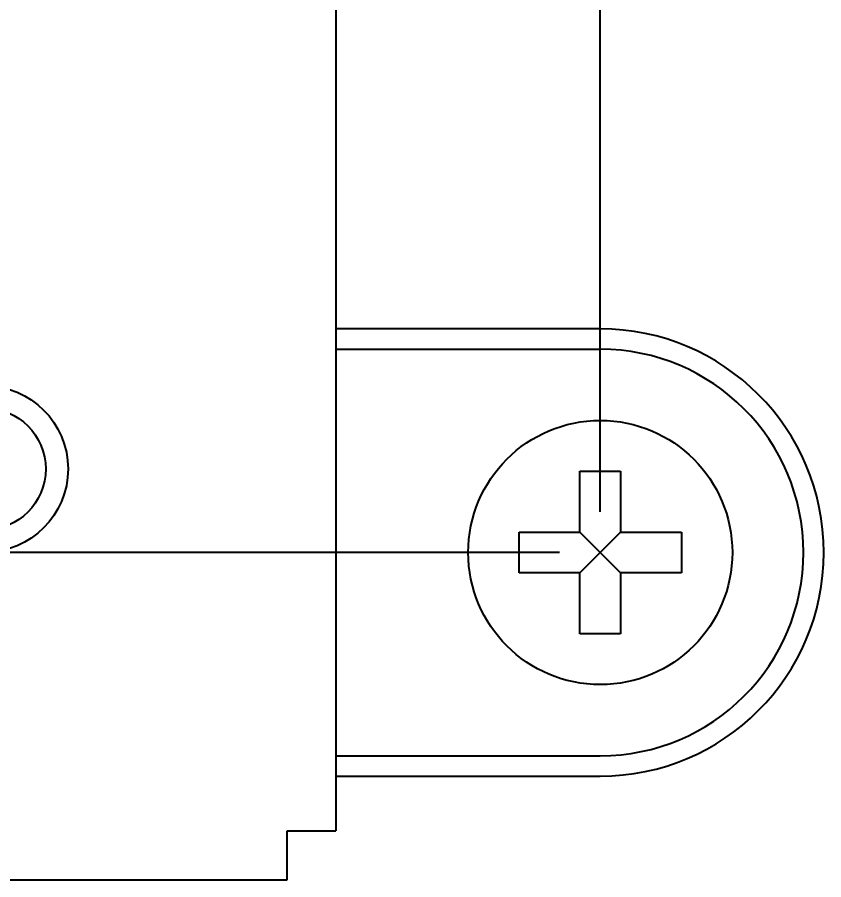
# Model space of a CAD drawing. Header units: millimetres. Extents: x 0 to 841, y 0 to 594.
# Drawn here: x 256.18 to 276.03, y 358.19 to 379.41 of the extents above; entities that cross this region are included whole.
import ezdxf

# ---------------------------------------------------------------- set-up
doc = ezdxf.new("R2010")
doc.units = ezdxf.units.MM
doc.header["$LTSCALE"] = 46.255
doc.layers.get('0').update_dxf_attribs({"linetype": 'CONTINUOUS'})
doc.styles.get("Standard").update_dxf_attribs({"font": 'txt', "width": 0.8})
doc.dimstyles.new('DIMSTYLE_1', dxfattribs={"dimtxt": 3, "dimasz": 2.1, "dimexe": 2, "dimexo": 1, "dimgap": 0.75, "dimtad": 1, "dimzin": 0, "dimdsep": 46, "dimtxsty": 'STANDARD', "dimblk": '_FILLED', "dimblk1": '_FILLED', "dimblk2": '_FILLED', "dimcen": 0.09, "dimazin": 0, "dimtp": 0.01, "dimtm": 0.01, "dimtfac": 1, "dimtofl": 0, "dimtmove": 0, "dimatfit": 3, "dimldrblk": '_FILLED', "dimfxl": 1, "dimtolj": 1, "dimtzin": 0, "dimarcsym": 0})

# ---------------------------------------------------------------- blocks, each defined once
blk = doc.blocks.new('_FILLED')
at = {"color": 0, "linetype": 'BYBLOCK'}
blk.add_solid([(0, 0), (-1, 0.167), (-1, -0.167)], dxfattribs=at)
blk = doc.blocks.new('*D4')
at = {"color": 7, "linetype": 'CONTINUOUS'}
for p, q in [((117.227, 496.74), (78.187, 496.74)), ((80.187, 496.74), (80.187, 431.49)), ((80.187, 366.24), (80.187, 431.49)), ((269.527, 366.24), (78.187, 366.24))]:
    blk.add_line(p, q, dxfattribs=at)
at = {"color": 7, "linetype": 'CONTINUOUS', "xscale": 2.1, "yscale": 2.1, "zscale": 2.1}
for p, rotation in [((80.187, 496.74), 90), ((80.187, 366.24), 270)]:
    blk.add_blockref('_FILLED', p, dxfattribs=dict(at, rotation=rotation))
at = {"color": 7, "linetype": 'CONTINUOUS', "insert": (76.437, 431.964), "char_height": 3, "width": 14.4, "attachment_point": 2, "rotation": 90, "line_spacing_factor": 0.9}
blk.add_mtext('130.50', dxfattribs=at)
blk = doc.blocks.new('*D5')
at = {"color": 7, "linetype": 'CONTINUOUS'}
for p, q in [((118.227, 497.74), (118.227, 522.819)), ((270.527, 367.24), (270.527, 522.819)), ((118.227, 520.819), (194.377, 520.819)), ((270.527, 520.819), (194.377, 520.819))]:
    blk.add_line(p, q, dxfattribs=at)
at = {"color": 7, "linetype": 'CONTINUOUS', "xscale": 2.1, "yscale": 2.1, "zscale": 2.1, "rotation": 180}
blk.add_blockref('_FILLED', (118.227, 520.819), dxfattribs=at)
at = {"color": 7, "linetype": 'CONTINUOUS', "xscale": 2.1, "yscale": 2.1, "zscale": 2.1}
blk.add_blockref('_FILLED', (270.527, 520.819), dxfattribs=at)
at = {"color": 7, "linetype": 'CONTINUOUS', "insert": (202.494, 524.569), "char_height": 3, "width": 14.4, "attachment_point": 2, "line_spacing_factor": 0.9}
blk.add_mtext('152.30', dxfattribs=at)

msp = doc.modelspace()

# ---------------------------------------------------------------- linework, layer by layer
at = {"color": 7, "linetype": 'CONTINUOUS'}
for p, q in [((264.022, 480.14), (264.022, 359.39)), ((270.527, 371.74), (264.022, 371.74)), ((264.022, 371.24), (270.527, 371.24)), ((270.027, 368.24), (271.027, 368.24)), ((270.027, 366.74), (270.027, 368.24)), ((271.027, 368.24), (271.027, 366.74)), ((268.527, 366.74), (270.027, 366.74)), ((268.527, 365.74), (268.527, 366.74)), ((271.027, 365.74), (270.027, 366.74)), ((270.027, 365.74), (271.027, 366.74)), ((271.027, 366.74), (272.527, 366.74)), ((272.527, 366.74), (272.527, 365.74)), ((270.027, 365.74), (268.527, 365.74)), ((270.027, 364.24), (270.027, 365.74)), ((272.527, 365.74), (271.027, 365.74)), ((271.027, 365.74), (271.027, 364.24)), ((271.027, 364.24), (270.027, 364.24)), ((264.022, 361.24), (270.527, 361.24)), ((264.022, 360.74), (270.527, 360.74)), ((262.822, 359.39), (264.022, 359.39)), ((262.822, 358.19), (262.822, 359.39)), ((140.172, 358.19), (262.822, 358.19))]:
    msp.add_line(p, q, dxfattribs=at)
for centre, radius in [((255.377, 368.295), 2.05), ((255.377, 368.295), 1.5), ((270.527, 366.24), 3.25)]:
    msp.add_circle(centre, radius, dxfattribs=at)
for radius in [5.5, 5]:
    msp.add_arc((270.527, 366.24), radius, 270, 90, dxfattribs=at)

# ---------------------------------------------------------------- dimensions: what is measured, and where the dimension line sits
dim = msp.add_linear_dim(base=(270.527, 520.819), p1=(118.227, 496.74), p2=(270.527, 366.24), dimstyle='DIMSTYLE_1', dxfattribs=at)
dim.commit()
dim.dimension.update_dxf_attribs({"geometry": '*D5', "text_midpoint": (202.794, 520.819), "dimtype": 160})
dim = msp.add_linear_dim(base=(80.187, 496.74), p1=(270.527, 366.24), p2=(118.227, 496.74), angle=90, dimstyle='DIMSTYLE_1', dxfattribs=at)
dim.commit()
dim.dimension.update_dxf_attribs({"geometry": '*D4', "text_midpoint": (80.187, 432.264), "dimtype": 160})

doc.saveas('drawing.dxf')
